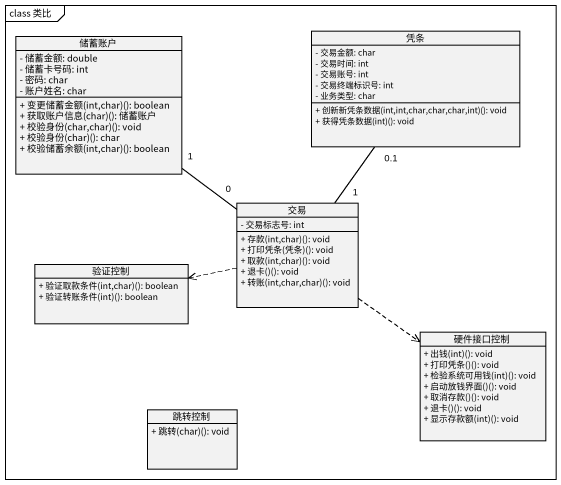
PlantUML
@startuml
mainframe class 类比
hide circle
hide empty members
skinparam classAttributeIconSize 0
class 储蓄账户 {
  - 储蓄金额: double
  - 储蓄卡号码: int
  - 密码: char
  - 账户姓名: char
  + 变更储蓄金额(int,char)(): boolean
  + 获取账户信息(char)(): 储蓄账户
  + 校验身份(char,char)(): void
  + 校验身份(char)(): char
  + 校验储蓄余额(int,char)(): boolean
}
class 凭条 {
  - 交易金额: char
  - 交易时间: int
  - 交易账号: int
  - 交易终端标识号: int
  - 业务类型: char
  + 创新新凭条数据(int,int,char,char,char,int)(): void
  + 获得凭条数据(int)(): void
}
class 交易 {
  - 交易标志号: int
  + 存款(int,char)(): void
  + 打印凭条(凭条)(): void
  + 取款(int,char)(): void
  + 退卡()(): void
  + 转账(int,char,char)(): void
}
class 验证控制 {
  + 验证取款条件(int,char)(): boolean
  + 验证转账条件(int)(): boolean
}
class 硬件接口控制 {
  + 出钱(int)(): void
  + 打印凭条()(): void
  + 检验系统可用钱(int)(): void
  + 启动放钱界面()(): void
  + 取消存款()(): void
  + 退卡()(): void
  + 显示存款额(int)(): void
}
class 跳转控制 {
  + 跳转(char)(): void
}
储蓄账户 "1" -- "0" 交易
凭条 "0.1" -- "1" 交易
交易 .left.> 验证控制
交易 ..> 硬件接口控制
@enduml
